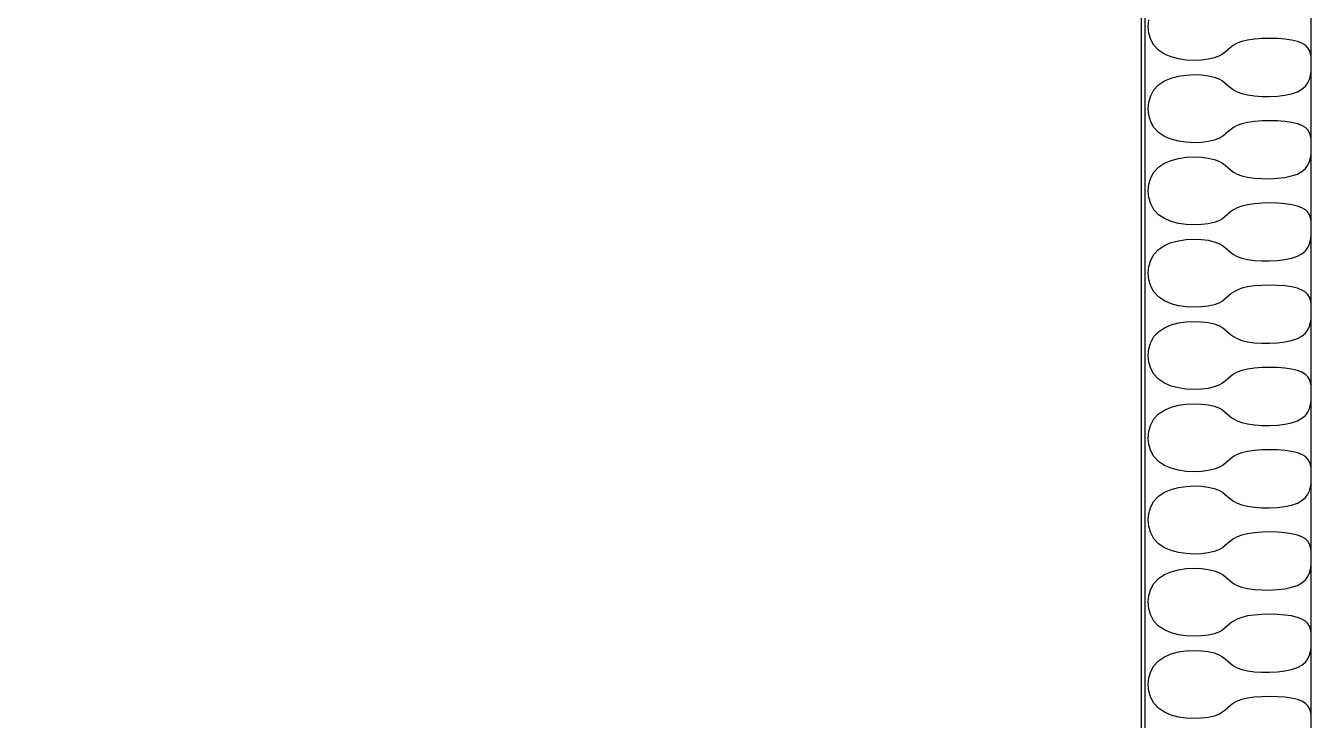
# Model space of a CAD drawing. Header units: millimetres. Extents: x -95178 to 274693, y -2232 to 263302.
# Drawn here: x 126635 to 128918, y 214233 to 215465 of the extents above; entities that cross this region are included whole.
import ezdxf

# ---------------------------------------------------------------- set-up
doc = ezdxf.new("R2010")
doc.units = ezdxf.units.MM
doc.layers.add('HATCH', color=9, linetype='Continuous')

msp = doc.modelspace()

# ---------------------------------------------------------------- linework, layer by layer
at = {"color": 4}
for p, q in [((128918.474, 212032.819, 0), (128918.474, 216864.819, 0)), ((128616.474, 216562.819, 0), (128616.474, 212334.819, 0))]:
    msp.add_line(p, q, dxfattribs=at)
at = {"color": 31}
msp.add_line((128622.474, 216568.819, 0), (128622.474, 212328.819, 0), dxfattribs=at)
at = {"layer": 'HATCH'}
for p, q in [((128628.64, 215464.241, 0), (128629.796, 215476.022, 0)), ((128629.796, 215452.461, 0), (128628.64, 215464.241, 0)), ((128633.265, 215441.174, 0), (128629.796, 215452.461, 0)), ((128639.046, 215430.877, 0), (128633.265, 215441.174, 0)), ((128786.95, 215434.421, 0), (128780.494, 215430.857, 0)), ((128795.14, 215437.472, 0), (128786.95, 215434.421, 0)), ((128805.45, 215439.867, 0), (128795.14, 215437.472, 0)), ((128817.494, 215441.578, 0), (128805.45, 215439.867, 0)), ((128830.695, 215442.605, 0), (128817.494, 215441.578, 0)), ((128844.474, 215442.947, 0), (128830.695, 215442.605, 0)), ((128858.252, 215442.605, 0), (128844.474, 215442.947, 0)), ((128871.453, 215441.578, 0), (128858.252, 215442.605, 0)), ((128883.497, 215439.867, 0), (128871.453, 215441.578, 0)), ((128893.807, 215437.472, 0), (128883.497, 215439.867, 0)), ((128901.949, 215434.4, 0), (128893.807, 215437.472, 0)), ((128908.067, 215430.692, 0), (128901.949, 215434.4, 0)), ((128647.14, 215422.062, 0), (128639.046, 215430.877, 0)), ((128657.45, 215415.115, 0), (128647.14, 215422.062, 0)), ((128669.494, 215409.983, 0), (128657.45, 215415.115, 0)), ((128682.695, 215406.506, 0), (128669.494, 215409.983, 0)), ((128753.997, 215411.323, 0), (128745.807, 215408.272, 0)), ((128760.453, 215414.888, 0), (128753.997, 215411.323, 0)), ((128765.752, 215418.794, 0), (128760.453, 215414.888, 0)), ((128770.474, 215422.872, 0), (128765.752, 215418.794, 0)), ((128775.195, 215426.95, 0), (128770.474, 215422.872, 0)), ((128780.494, 215430.857, 0), (128775.195, 215426.95, 0)), ((128912.451, 215426.394, 0), (128908.067, 215430.692, 0)), ((128915.39, 215421.554, 0), (128912.451, 215426.394, 0)), ((128917.173, 215416.22, 0), (128915.39, 215421.554, 0)), ((128918.088, 215410.439, 0), (128917.173, 215416.22, 0)), ((128918.425, 215404.259, 0), (128918.088, 215410.439, 0)), ((128696.474, 215404.521, 0), (128682.695, 215406.506, 0)), ((128710.252, 215403.867, 0), (128696.474, 215404.521, 0)), ((128723.453, 215404.381, 0), (128710.252, 215403.867, 0)), ((128735.497, 215405.904, 0), (128723.453, 215404.381, 0)), ((128745.807, 215408.272, 0), (128735.497, 215405.904, 0)), ((128918.088, 215383.951, 0), (128918.425, 215390.91, 0)), ((128918.474, 215397.727, 0), (128918.425, 215404.259, 0)), ((128918.425, 215390.91, 0), (128918.474, 215397.727, 0)), ((128647.14, 215360.413, 0), (128657.45, 215367.36, 0)), ((128657.45, 215367.36, 0), (128669.494, 215372.492, 0)), ((128669.494, 215372.492, 0), (128682.695, 215375.969, 0)), ((128682.695, 215375.969, 0), (128696.474, 215377.954, 0)), ((128696.474, 215377.954, 0), (128710.252, 215378.609, 0)), ((128710.252, 215378.609, 0), (128723.453, 215378.094, 0)), ((128723.453, 215378.094, 0), (128735.497, 215376.571, 0)), ((128735.497, 215376.571, 0), (128745.807, 215374.203, 0)), ((128745.807, 215374.203, 0), (128753.997, 215371.152, 0)), ((128753.997, 215371.152, 0), (128760.453, 215367.587, 0)), ((128760.453, 215367.587, 0), (128765.752, 215363.681, 0)), ((128765.752, 215363.681, 0), (128770.474, 215359.603, 0)), ((128908.067, 215357.918, 0), (128912.451, 215363.832, 0)), ((128912.451, 215363.832, 0), (128915.39, 215370.25, 0)), ((128915.39, 215370.25, 0), (128917.173, 215377.01, 0)), ((128917.173, 215377.01, 0), (128918.088, 215383.951, 0)), ((128629.796, 215330.015, 0), (128633.265, 215341.301, 0)), ((128633.265, 215341.301, 0), (128639.046, 215351.598, 0)), ((128639.046, 215351.598, 0), (128647.14, 215360.413, 0)), ((128770.474, 215359.603, 0), (128775.195, 215355.525, 0)), ((128775.195, 215355.525, 0), (128780.494, 215351.619, 0)), ((128780.494, 215351.619, 0), (128786.95, 215348.054, 0)), ((128786.95, 215348.054, 0), (128795.14, 215345.003, 0)), ((128795.14, 215345.003, 0), (128805.45, 215342.614, 0)), ((128805.45, 215342.614, 0), (128817.494, 215340.947, 0)), ((128817.494, 215340.947, 0), (128830.695, 215340.041, 0)), ((128844.474, 215339.934, 0), (128858.252, 215340.662, 0)), ((128858.252, 215340.662, 0), (128871.453, 215342.266, 0)), ((128871.453, 215342.266, 0), (128883.497, 215344.782, 0)), ((128883.497, 215344.782, 0), (128893.807, 215348.248, 0)), ((128893.807, 215348.248, 0), (128901.949, 215352.67, 0)), ((128901.949, 215352.67, 0), (128908.067, 215357.918, 0)), ((128628.64, 215318.234, 0), (128629.796, 215330.015, 0)), ((128629.796, 215306.453, 0), (128628.64, 215318.234, 0)), ((128830.695, 215340.041, 0), (128844.474, 215339.934, 0)), ((128633.265, 215295.167, 0), (128629.796, 215306.453, 0)), ((128639.046, 215284.869, 0), (128633.265, 215295.167, 0)), ((128817.494, 215295.571, 0), (128805.45, 215293.86, 0)), ((128830.695, 215296.598, 0), (128817.494, 215295.571, 0)), ((128844.474, 215296.94, 0), (128830.695, 215296.598, 0)), ((128858.252, 215296.598, 0), (128844.474, 215296.94, 0)), ((128871.453, 215295.571, 0), (128858.252, 215296.598, 0)), ((128883.497, 215293.86, 0), (128871.453, 215295.571, 0)), ((128647.14, 215276.055, 0), (128639.046, 215284.869, 0)), ((128657.45, 215269.108, 0), (128647.14, 215276.055, 0)), ((128765.752, 215272.787, 0), (128760.453, 215268.88, 0)), ((128770.474, 215276.865, 0), (128765.752, 215272.787, 0)), ((128775.195, 215280.943, 0), (128770.474, 215276.865, 0)), ((128780.494, 215284.849, 0), (128775.195, 215280.943, 0)), ((128786.95, 215288.414, 0), (128780.494, 215284.849, 0)), ((128795.14, 215291.465, 0), (128786.95, 215288.414, 0)), ((128805.45, 215293.86, 0), (128795.14, 215291.465, 0)), ((128893.807, 215291.465, 0), (128883.497, 215293.86, 0)), ((128901.949, 215288.393, 0), (128893.807, 215291.465, 0)), ((128908.067, 215284.684, 0), (128901.949, 215288.393, 0)), ((128912.451, 215280.386, 0), (128908.067, 215284.684, 0)), ((128915.39, 215275.547, 0), (128912.451, 215280.386, 0)), ((128917.173, 215270.213, 0), (128915.39, 215275.547, 0)), ((128669.494, 215263.976, 0), (128657.45, 215269.108, 0)), ((128682.695, 215260.499, 0), (128669.494, 215263.976, 0)), ((128696.474, 215258.514, 0), (128682.695, 215260.499, 0)), ((128710.252, 215257.859, 0), (128696.474, 215258.514, 0)), ((128723.453, 215258.374, 0), (128710.252, 215257.859, 0)), ((128735.497, 215259.896, 0), (128723.453, 215258.374, 0)), ((128745.807, 215262.265, 0), (128735.497, 215259.896, 0)), ((128753.997, 215265.316, 0), (128745.807, 215262.265, 0)), ((128760.453, 215268.88, 0), (128753.997, 215265.316, 0)), ((128918.088, 215264.432, 0), (128917.173, 215270.213, 0)), ((128918.425, 215258.252, 0), (128918.088, 215264.432, 0)), ((128918.474, 215251.72, 0), (128918.425, 215258.252, 0)), ((128918.425, 215244.903, 0), (128918.474, 215251.72, 0)), ((128657.45, 215221.353, 0), (128669.494, 215226.484, 0)), ((128669.494, 215226.484, 0), (128682.695, 215229.962, 0)), ((128682.695, 215229.962, 0), (128696.474, 215231.947, 0)), ((128696.474, 215231.947, 0), (128710.252, 215232.601, 0)), ((128710.252, 215232.601, 0), (128723.453, 215232.087, 0)), ((128723.453, 215232.087, 0), (128735.497, 215230.564, 0)), ((128735.497, 215230.564, 0), (128745.807, 215228.196, 0)), ((128745.807, 215228.196, 0), (128753.997, 215225.145, 0)), ((128915.39, 215224.243, 0), (128917.173, 215231.003, 0)), ((128917.173, 215231.003, 0), (128918.088, 215237.943, 0)), ((128918.088, 215237.943, 0), (128918.425, 215244.903, 0)), ((128633.265, 215195.293, 0), (128639.046, 215205.591, 0)), ((128639.046, 215205.591, 0), (128647.14, 215214.406, 0)), ((128647.14, 215214.406, 0), (128657.45, 215221.353, 0)), ((128753.997, 215225.145, 0), (128760.453, 215221.58, 0)), ((128760.453, 215221.58, 0), (128765.752, 215217.673, 0)), ((128765.752, 215217.673, 0), (128770.474, 215213.596, 0)), ((128770.474, 215213.596, 0), (128775.195, 215209.518, 0)), ((128775.195, 215209.518, 0), (128780.494, 215205.611, 0)), ((128780.494, 215205.611, 0), (128786.95, 215202.047, 0)), ((128893.807, 215202.241, 0), (128901.949, 215206.662, 0)), ((128901.949, 215206.662, 0), (128908.067, 215211.911, 0)), ((128908.067, 215211.911, 0), (128912.451, 215217.825, 0)), ((128912.451, 215217.825, 0), (128915.39, 215224.243, 0)), ((128628.64, 215172.227, 0), (128629.796, 215184.007, 0)), ((128629.796, 215184.007, 0), (128633.265, 215195.293, 0)), ((128786.95, 215202.047, 0), (128795.14, 215198.996, 0)), ((128795.14, 215198.996, 0), (128805.45, 215196.607, 0)), ((128805.45, 215196.607, 0), (128817.494, 215194.94, 0)), ((128817.494, 215194.94, 0), (128830.695, 215194.034, 0)), ((128830.695, 215194.034, 0), (128844.474, 215193.926, 0)), ((128844.474, 215193.926, 0), (128858.252, 215194.655, 0)), ((128858.252, 215194.655, 0), (128871.453, 215196.258, 0)), ((128871.453, 215196.258, 0), (128883.497, 215198.774, 0)), ((128883.497, 215198.774, 0), (128893.807, 215202.241, 0)), ((128629.796, 215160.446, 0), (128628.64, 215172.227, 0)), ((128633.265, 215149.16, 0), (128629.796, 215160.446, 0)), ((128639.046, 215138.862, 0), (128633.265, 215149.16, 0)), ((128647.14, 215130.047, 0), (128639.046, 215138.862, 0)), ((128775.195, 215134.935, 0), (128770.474, 215130.858, 0)), ((128780.494, 215138.842, 0), (128775.195, 215134.935, 0)), ((128786.95, 215142.406, 0), (128780.494, 215138.842, 0)), ((128795.14, 215145.458, 0), (128786.95, 215142.406, 0)), ((128805.45, 215147.853, 0), (128795.14, 215145.458, 0)), ((128817.494, 215149.564, 0), (128805.45, 215147.853, 0)), ((128830.695, 215150.59, 0), (128817.494, 215149.564, 0)), ((128844.474, 215150.933, 0), (128830.695, 215150.59, 0)), ((128858.252, 215150.59, 0), (128844.474, 215150.933, 0)), ((128871.453, 215149.564, 0), (128858.252, 215150.59, 0)), ((128883.497, 215147.853, 0), (128871.453, 215149.564, 0)), ((128893.807, 215145.458, 0), (128883.497, 215147.853, 0)), ((128901.949, 215142.386, 0), (128893.807, 215145.458, 0)), ((128908.067, 215138.677, 0), (128901.949, 215142.386, 0)), ((128912.451, 215134.379, 0), (128908.067, 215138.677, 0)), ((128657.45, 215123.1, 0), (128647.14, 215130.047, 0)), ((128669.494, 215117.969, 0), (128657.45, 215123.1, 0)), ((128682.695, 215114.491, 0), (128669.494, 215117.969, 0)), ((128696.474, 215112.506, 0), (128682.695, 215114.491, 0)), ((128710.252, 215111.852, 0), (128696.474, 215112.506, 0)), ((128723.453, 215112.367, 0), (128710.252, 215111.852, 0)), ((128735.497, 215113.889, 0), (128723.453, 215112.367, 0)), ((128745.807, 215116.258, 0), (128735.497, 215113.889, 0)), ((128753.997, 215119.309, 0), (128745.807, 215116.258, 0)), ((128760.453, 215122.873, 0), (128753.997, 215119.309, 0)), ((128765.752, 215126.78, 0), (128760.453, 215122.873, 0)), ((128770.474, 215130.858, 0), (128765.752, 215126.78, 0)), ((128915.39, 215129.539, 0), (128912.451, 215134.379, 0)), ((128917.173, 215124.205, 0), (128915.39, 215129.539, 0)), ((128918.088, 215118.425, 0), (128917.173, 215124.205, 0)), ((128918.425, 215112.244, 0), (128918.088, 215118.425, 0)), ((128918.474, 215105.713, 0), (128918.425, 215112.244, 0)), ((128917.173, 215084.995, 0), (128918.088, 215091.936, 0)), ((128918.088, 215091.936, 0), (128918.425, 215098.896, 0)), ((128918.425, 215098.896, 0), (128918.474, 215105.713, 0)), ((128639.046, 215059.584, 0), (128647.14, 215068.399, 0)), ((128647.14, 215068.399, 0), (128657.45, 215075.346, 0)), ((128657.45, 215075.346, 0), (128669.494, 215080.477, 0)), ((128669.494, 215080.477, 0), (128682.695, 215083.955, 0)), ((128682.695, 215083.955, 0), (128696.474, 215085.94, 0)), ((128696.474, 215085.94, 0), (128710.252, 215086.594, 0)), ((128710.252, 215086.594, 0), (128723.453, 215086.079, 0)), ((128723.453, 215086.079, 0), (128735.497, 215084.557, 0)), ((128735.497, 215084.557, 0), (128745.807, 215082.188, 0)), ((128745.807, 215082.188, 0), (128753.997, 215079.137, 0)), ((128753.997, 215079.137, 0), (128760.453, 215075.573, 0)), ((128760.453, 215075.573, 0), (128765.752, 215071.666, 0)), ((128765.752, 215071.666, 0), (128770.474, 215067.588, 0)), ((128770.474, 215067.588, 0), (128775.195, 215063.511, 0)), ((128908.067, 215065.904, 0), (128912.451, 215071.818, 0)), ((128912.451, 215071.818, 0), (128915.39, 215078.235, 0)), ((128915.39, 215078.235, 0), (128917.173, 215084.995, 0)), ((128629.796, 215038, 0), (128633.265, 215049.286, 0)), ((128633.265, 215049.286, 0), (128639.046, 215059.584, 0)), ((128775.195, 215063.511, 0), (128780.494, 215059.604, 0)), ((128780.494, 215059.604, 0), (128786.95, 215056.04, 0)), ((128786.95, 215056.04, 0), (128795.14, 215052.988, 0)), ((128795.14, 215052.988, 0), (128805.45, 215050.599, 0)), ((128805.45, 215050.599, 0), (128817.494, 215048.933, 0)), ((128817.494, 215048.933, 0), (128830.695, 215048.027, 0)), ((128830.695, 215048.027, 0), (128844.474, 215047.919, 0)), ((128844.474, 215047.919, 0), (128858.252, 215048.648, 0)), ((128858.252, 215048.648, 0), (128871.453, 215050.251, 0)), ((128871.453, 215050.251, 0), (128883.497, 215052.767, 0)), ((128883.497, 215052.767, 0), (128893.807, 215056.233, 0)), ((128893.807, 215056.233, 0), (128901.949, 215060.655, 0)), ((128901.949, 215060.655, 0), (128908.067, 215065.904, 0)), ((128628.64, 215026.219, 0), (128629.796, 215038, 0)), ((128629.796, 215014.439, 0), (128628.64, 215026.219, 0)), ((128633.265, 215003.152, 0), (128629.796, 215014.439, 0)), ((128639.046, 214992.855, 0), (128633.265, 215003.152, 0)), ((128795.14, 214999.45, 0), (128786.95, 214996.399, 0)), ((128805.45, 215001.846, 0), (128795.14, 214999.45, 0)), ((128817.494, 215003.556, 0), (128805.45, 215001.846, 0)), ((128830.695, 215004.583, 0), (128817.494, 215003.556, 0)), ((128844.474, 215004.925, 0), (128830.695, 215004.583, 0)), ((128858.252, 215004.583, 0), (128844.474, 215004.925, 0)), ((128871.453, 215003.556, 0), (128858.252, 215004.583, 0)), ((128883.497, 215001.846, 0), (128871.453, 215003.556, 0)), ((128893.807, 214999.45, 0), (128883.497, 215001.846, 0)), ((128901.949, 214996.378, 0), (128893.807, 214999.45, 0)), ((128647.14, 214984.04, 0), (128639.046, 214992.855, 0)), ((128657.45, 214977.093, 0), (128647.14, 214984.04, 0)), ((128669.494, 214971.962, 0), (128657.45, 214977.093, 0)), ((128760.453, 214976.866, 0), (128753.997, 214973.301, 0)), ((128765.752, 214980.772, 0), (128760.453, 214976.866, 0)), ((128770.474, 214984.85, 0), (128765.752, 214980.772, 0)), ((128775.195, 214988.928, 0), (128770.474, 214984.85, 0)), ((128780.494, 214992.835, 0), (128775.195, 214988.928, 0)), ((128786.95, 214996.399, 0), (128780.494, 214992.835, 0)), ((128908.067, 214992.67, 0), (128901.949, 214996.378, 0)), ((128912.451, 214988.372, 0), (128908.067, 214992.67, 0)), ((128915.39, 214983.532, 0), (128912.451, 214988.372, 0)), ((128917.173, 214978.198, 0), (128915.39, 214983.532, 0)), ((128918.088, 214972.417, 0), (128917.173, 214978.198, 0)), ((128682.695, 214968.484, 0), (128669.494, 214971.962, 0)), ((128696.474, 214966.499, 0), (128682.695, 214968.484, 0)), ((128710.252, 214965.845, 0), (128696.474, 214966.499, 0)), ((128723.453, 214966.359, 0), (128710.252, 214965.845, 0)), ((128735.497, 214967.882, 0), (128723.453, 214966.359, 0)), ((128745.807, 214970.25, 0), (128735.497, 214967.882, 0)), ((128753.997, 214973.301, 0), (128745.807, 214970.25, 0)), ((128918.425, 214966.237, 0), (128918.088, 214972.417, 0)), ((128918.088, 214945.929, 0), (128918.425, 214952.888, 0)), ((128918.474, 214959.705, 0), (128918.425, 214966.237, 0)), ((128918.425, 214952.888, 0), (128918.474, 214959.705, 0)), ((128647.14, 214922.391, 0), (128657.45, 214929.338, 0)), ((128657.45, 214929.338, 0), (128669.494, 214934.47, 0)), ((128669.494, 214934.47, 0), (128682.695, 214937.947, 0)), ((128682.695, 214937.947, 0), (128696.474, 214939.932, 0)), ((128696.474, 214939.932, 0), (128710.252, 214940.587, 0)), ((128710.252, 214940.587, 0), (128723.453, 214940.072, 0)), ((128723.453, 214940.072, 0), (128735.497, 214938.55, 0)), ((128735.497, 214938.55, 0), (128745.807, 214936.181, 0)), ((128745.807, 214936.181, 0), (128753.997, 214933.13, 0)), ((128753.997, 214933.13, 0), (128760.453, 214929.566, 0)), ((128760.453, 214929.566, 0), (128765.752, 214925.659, 0)), ((128912.451, 214925.81, 0), (128915.39, 214932.228, 0)), ((128915.39, 214932.228, 0), (128917.173, 214938.988, 0)), ((128917.173, 214938.988, 0), (128918.088, 214945.929, 0)), ((128633.265, 214903.279, 0), (128639.046, 214913.577, 0)), ((128639.046, 214913.577, 0), (128647.14, 214922.391, 0)), ((128765.752, 214925.659, 0), (128770.474, 214921.581, 0)), ((128770.474, 214921.581, 0), (128775.195, 214917.503, 0)), ((128775.195, 214917.503, 0), (128780.494, 214913.597, 0)), ((128780.494, 214913.597, 0), (128786.95, 214910.032, 0)), ((128786.95, 214910.032, 0), (128795.14, 214906.981, 0)), ((128795.14, 214906.981, 0), (128805.45, 214904.592, 0)), ((128871.453, 214904.244, 0), (128883.497, 214906.76, 0)), ((128883.497, 214906.76, 0), (128893.807, 214910.226, 0)), ((128893.807, 214910.226, 0), (128901.949, 214914.648, 0)), ((128901.949, 214914.648, 0), (128908.067, 214919.896, 0)), ((128908.067, 214919.896, 0), (128912.451, 214925.81, 0)), ((128628.64, 214880.212, 0), (128629.796, 214891.993, 0)), ((128629.796, 214891.993, 0), (128633.265, 214903.279, 0)), ((128805.45, 214904.592, 0), (128817.494, 214902.926, 0)), ((128817.494, 214902.926, 0), (128830.695, 214902.019, 0)), ((128830.695, 214902.019, 0), (128844.474, 214901.912, 0)), ((128844.474, 214901.912, 0), (128858.252, 214902.641, 0)), ((128858.252, 214902.641, 0), (128871.453, 214904.244, 0)), ((128629.796, 214868.431, 0), (128628.64, 214880.212, 0)), ((128633.265, 214857.145, 0), (128629.796, 214868.431, 0)), ((128639.046, 214846.847, 0), (128633.265, 214857.145, 0)), ((128647.14, 214838.033, 0), (128639.046, 214846.847, 0)), ((128657.45, 214831.086, 0), (128647.14, 214838.033, 0)), ((128770.474, 214838.843, 0), (128765.752, 214834.765, 0)), ((128775.195, 214842.921, 0), (128770.474, 214838.843, 0)), ((128780.494, 214846.827, 0), (128775.195, 214842.921, 0)), ((128786.95, 214850.392, 0), (128780.494, 214846.827, 0)), ((128795.14, 214853.443, 0), (128786.95, 214850.392, 0)), ((128805.45, 214855.838, 0), (128795.14, 214853.443, 0)), ((128817.494, 214857.549, 0), (128805.45, 214855.838, 0)), ((128830.695, 214858.576, 0), (128817.494, 214857.549, 0)), ((128844.474, 214858.918, 0), (128830.695, 214858.576, 0)), ((128858.252, 214858.576, 0), (128844.474, 214858.918, 0)), ((128871.453, 214857.549, 0), (128858.252, 214858.576, 0)), ((128883.497, 214855.838, 0), (128871.453, 214857.549, 0)), ((128893.807, 214853.443, 0), (128883.497, 214855.838, 0)), ((128901.949, 214850.371, 0), (128893.807, 214853.443, 0)), ((128908.067, 214846.663, 0), (128901.949, 214850.371, 0)), ((128912.451, 214842.365, 0), (128908.067, 214846.663, 0)), ((128915.39, 214837.525, 0), (128912.451, 214842.365, 0)), ((128669.494, 214825.954, 0), (128657.45, 214831.086, 0)), ((128682.695, 214822.477, 0), (128669.494, 214825.954, 0)), ((128696.474, 214820.492, 0), (128682.695, 214822.477, 0)), ((128710.252, 214819.837, 0), (128696.474, 214820.492, 0)), ((128723.453, 214820.352, 0), (128710.252, 214819.837, 0)), ((128735.497, 214821.875, 0), (128723.453, 214820.352, 0)), ((128745.807, 214824.243, 0), (128735.497, 214821.875, 0)), ((128753.997, 214827.294, 0), (128745.807, 214824.243, 0)), ((128760.453, 214830.859, 0), (128753.997, 214827.294, 0)), ((128765.752, 214834.765, 0), (128760.453, 214830.859, 0)), ((128917.173, 214832.191, 0), (128915.39, 214837.525, 0)), ((128918.088, 214826.41, 0), (128917.173, 214832.191, 0)), ((128918.425, 214820.23, 0), (128918.088, 214826.41, 0)), ((128918.474, 214813.698, 0), (128918.425, 214820.23, 0)), ((128682.695, 214791.94, 0), (128696.474, 214793.925, 0)), ((128696.474, 214793.925, 0), (128710.252, 214794.579, 0)), ((128710.252, 214794.579, 0), (128723.453, 214794.065, 0)), ((128723.453, 214794.065, 0), (128735.497, 214792.542, 0)), ((128735.497, 214792.542, 0), (128745.807, 214790.174, 0)), ((128915.39, 214786.221, 0), (128917.173, 214792.981, 0)), ((128917.173, 214792.981, 0), (128918.088, 214799.921, 0)), ((128918.088, 214799.921, 0), (128918.425, 214806.881, 0)), ((128918.425, 214806.881, 0), (128918.474, 214813.698, 0)), ((128639.046, 214767.569, 0), (128647.14, 214776.384, 0)), ((128647.14, 214776.384, 0), (128657.45, 214783.331, 0)), ((128657.45, 214783.331, 0), (128669.494, 214788.463, 0)), ((128669.494, 214788.463, 0), (128682.695, 214791.94, 0)), ((128745.807, 214790.174, 0), (128753.997, 214787.123, 0)), ((128753.997, 214787.123, 0), (128760.453, 214783.558, 0)), ((128760.453, 214783.558, 0), (128765.752, 214779.652, 0)), ((128765.752, 214779.652, 0), (128770.474, 214775.574, 0)), ((128770.474, 214775.574, 0), (128775.195, 214771.496, 0)), ((128775.195, 214771.496, 0), (128780.494, 214767.589, 0)), ((128901.949, 214768.64, 0), (128908.067, 214773.889, 0)), ((128908.067, 214773.889, 0), (128912.451, 214779.803, 0)), ((128912.451, 214779.803, 0), (128915.39, 214786.221, 0)), ((128629.796, 214745.985, 0), (128633.265, 214757.272, 0)), ((128633.265, 214757.272, 0), (128639.046, 214767.569, 0)), ((128780.494, 214767.589, 0), (128786.95, 214764.025, 0)), ((128786.95, 214764.025, 0), (128795.14, 214760.974, 0)), ((128795.14, 214760.974, 0), (128805.45, 214758.585, 0)), ((128805.45, 214758.585, 0), (128817.494, 214756.918, 0)), ((128817.494, 214756.918, 0), (128830.695, 214756.012, 0)), ((128830.695, 214756.012, 0), (128844.474, 214755.904, 0)), ((128844.474, 214755.904, 0), (128858.252, 214756.633, 0)), ((128858.252, 214756.633, 0), (128871.453, 214758.237, 0)), ((128871.453, 214758.237, 0), (128883.497, 214760.752, 0)), ((128883.497, 214760.752, 0), (128893.807, 214764.219, 0)), ((128893.807, 214764.219, 0), (128901.949, 214768.64, 0)), ((128628.64, 214734.205, 0), (128629.796, 214745.985, 0)), ((128629.796, 214722.424, 0), (128628.64, 214734.205, 0)), ((128633.265, 214711.138, 0), (128629.796, 214722.424, 0)), ((128639.046, 214700.84, 0), (128633.265, 214711.138, 0)), ((128647.14, 214692.025, 0), (128639.046, 214700.84, 0)), ((128786.95, 214704.384, 0), (128780.494, 214700.82, 0)), ((128795.14, 214707.436, 0), (128786.95, 214704.384, 0)), ((128805.45, 214709.831, 0), (128795.14, 214707.436, 0)), ((128817.494, 214711.542, 0), (128805.45, 214709.831, 0)), ((128830.695, 214712.568, 0), (128817.494, 214711.542, 0)), ((128844.474, 214712.911, 0), (128830.695, 214712.568, 0)), ((128858.252, 214712.568, 0), (128844.474, 214712.911, 0)), ((128871.453, 214711.542, 0), (128858.252, 214712.568, 0)), ((128883.497, 214709.831, 0), (128871.453, 214711.542, 0)), ((128893.807, 214707.436, 0), (128883.497, 214709.831, 0)), ((128901.949, 214704.364, 0), (128893.807, 214707.436, 0)), ((128908.067, 214700.655, 0), (128901.949, 214704.364, 0)), ((128657.45, 214685.078, 0), (128647.14, 214692.025, 0)), ((128669.494, 214679.947, 0), (128657.45, 214685.078, 0)), ((128682.695, 214676.469, 0), (128669.494, 214679.947, 0)), ((128745.807, 214678.236, 0), (128735.497, 214675.867, 0)), ((128753.997, 214681.287, 0), (128745.807, 214678.236, 0)), ((128760.453, 214684.851, 0), (128753.997, 214681.287, 0)), ((128765.752, 214688.758, 0), (128760.453, 214684.851, 0)), ((128770.474, 214692.836, 0), (128765.752, 214688.758, 0)), ((128775.195, 214696.913, 0), (128770.474, 214692.836, 0)), ((128780.494, 214700.82, 0), (128775.195, 214696.913, 0)), ((128912.451, 214696.357, 0), (128908.067, 214700.655, 0)), ((128915.39, 214691.518, 0), (128912.451, 214696.357, 0)), ((128917.173, 214686.183, 0), (128915.39, 214691.518, 0)), ((128918.088, 214680.403, 0), (128917.173, 214686.183, 0)), ((128918.425, 214674.223, 0), (128918.088, 214680.403, 0)), ((128696.474, 214674.484, 0), (128682.695, 214676.469, 0)), ((128710.252, 214673.83, 0), (128696.474, 214674.484, 0)), ((128723.453, 214674.345, 0), (128710.252, 214673.83, 0)), ((128735.497, 214675.867, 0), (128723.453, 214674.345, 0)), ((128918.088, 214653.914, 0), (128918.425, 214660.874, 0)), ((128918.474, 214667.691, 0), (128918.425, 214674.223, 0)), ((128918.425, 214660.874, 0), (128918.474, 214667.691, 0)), ((128647.14, 214630.377, 0), (128657.45, 214637.324, 0)), ((128657.45, 214637.324, 0), (128669.494, 214642.455, 0)), ((128669.494, 214642.455, 0), (128682.695, 214645.933, 0)), ((128682.695, 214645.933, 0), (128696.474, 214647.918, 0)), ((128696.474, 214647.918, 0), (128710.252, 214648.572, 0)), ((128710.252, 214648.572, 0), (128723.453, 214648.057, 0)), ((128723.453, 214648.057, 0), (128735.497, 214646.535, 0)), ((128735.497, 214646.535, 0), (128745.807, 214644.167, 0)), ((128745.807, 214644.167, 0), (128753.997, 214641.115, 0)), ((128753.997, 214641.115, 0), (128760.453, 214637.551, 0)), ((128760.453, 214637.551, 0), (128765.752, 214633.644, 0)), ((128765.752, 214633.644, 0), (128770.474, 214629.567, 0)), ((128908.067, 214627.882, 0), (128912.451, 214633.796, 0)), ((128912.451, 214633.796, 0), (128915.39, 214640.214, 0)), ((128915.39, 214640.214, 0), (128917.173, 214646.974, 0)), ((128917.173, 214646.974, 0), (128918.088, 214653.914, 0)), ((128629.796, 214599.978, 0), (128633.265, 214611.264, 0)), ((128633.265, 214611.264, 0), (128639.046, 214621.562, 0)), ((128639.046, 214621.562, 0), (128647.14, 214630.377, 0)), ((128770.474, 214629.567, 0), (128775.195, 214625.489, 0)), ((128775.195, 214625.489, 0), (128780.494, 214621.582, 0)), ((128780.494, 214621.582, 0), (128786.95, 214618.018, 0)), ((128786.95, 214618.018, 0), (128795.14, 214614.967, 0)), ((128795.14, 214614.967, 0), (128805.45, 214612.578, 0)), ((128805.45, 214612.578, 0), (128817.494, 214610.911, 0)), ((128817.494, 214610.911, 0), (128830.695, 214610.005, 0)), ((128830.695, 214610.005, 0), (128844.474, 214609.897, 0)), ((128844.474, 214609.897, 0), (128858.252, 214610.626, 0)), ((128858.252, 214610.626, 0), (128871.453, 214612.229, 0)), ((128871.453, 214612.229, 0), (128883.497, 214614.745, 0)), ((128883.497, 214614.745, 0), (128893.807, 214618.211, 0)), ((128893.807, 214618.211, 0), (128901.949, 214622.633, 0)), ((128901.949, 214622.633, 0), (128908.067, 214627.882, 0)), ((128628.64, 214588.197, 0), (128629.796, 214599.978, 0)), ((128629.796, 214576.417, 0), (128628.64, 214588.197, 0)), ((128633.265, 214565.131, 0), (128629.796, 214576.417, 0)), ((128639.046, 214554.833, 0), (128633.265, 214565.131, 0)), ((128805.45, 214563.824, 0), (128795.14, 214561.428, 0)), ((128817.494, 214565.535, 0), (128805.45, 214563.824, 0)), ((128830.695, 214566.561, 0), (128817.494, 214565.535, 0)), ((128844.474, 214566.903, 0), (128830.695, 214566.561, 0)), ((128858.252, 214566.561, 0), (128844.474, 214566.903, 0)), ((128871.453, 214565.535, 0), (128858.252, 214566.561, 0)), ((128883.497, 214563.824, 0), (128871.453, 214565.535, 0)), ((128893.807, 214561.428, 0), (128883.497, 214563.824, 0)), ((128647.14, 214546.018, 0), (128639.046, 214554.833, 0)), ((128657.45, 214539.071, 0), (128647.14, 214546.018, 0)), ((128765.752, 214542.751, 0), (128760.453, 214538.844, 0)), ((128770.474, 214546.828, 0), (128765.752, 214542.751, 0)), ((128775.195, 214550.906, 0), (128770.474, 214546.828, 0)), ((128780.494, 214554.813, 0), (128775.195, 214550.906, 0)), ((128786.95, 214558.377, 0), (128780.494, 214554.813, 0)), ((128795.14, 214561.428, 0), (128786.95, 214558.377, 0)), ((128901.949, 214558.357, 0), (128893.807, 214561.428, 0)), ((128908.067, 214554.648, 0), (128901.949, 214558.357, 0)), ((128912.451, 214550.35, 0), (128908.067, 214554.648, 0)), ((128915.39, 214545.51, 0), (128912.451, 214550.35, 0)), ((128917.173, 214540.176, 0), (128915.39, 214545.51, 0)), ((128669.494, 214533.94, 0), (128657.45, 214539.071, 0)), ((128682.695, 214530.462, 0), (128669.494, 214533.94, 0)), ((128696.474, 214528.477, 0), (128682.695, 214530.462, 0)), ((128710.252, 214527.823, 0), (128696.474, 214528.477, 0)), ((128723.453, 214528.338, 0), (128710.252, 214527.823, 0)), ((128735.497, 214529.86, 0), (128723.453, 214528.338, 0)), ((128745.807, 214532.228, 0), (128735.497, 214529.86, 0)), ((128753.997, 214535.28, 0), (128745.807, 214532.228, 0)), ((128760.453, 214538.844, 0), (128753.997, 214535.28, 0)), ((128918.088, 214534.395, 0), (128917.173, 214540.176, 0)), ((128918.425, 214528.215, 0), (128918.088, 214534.395, 0)), ((128918.474, 214521.683, 0), (128918.425, 214528.215, 0)), ((128918.425, 214514.866, 0), (128918.474, 214521.683, 0)), ((128657.45, 214491.317, 0), (128669.494, 214496.448, 0)), ((128669.494, 214496.448, 0), (128682.695, 214499.925, 0)), ((128682.695, 214499.925, 0), (128696.474, 214501.911, 0)), ((128696.474, 214501.911, 0), (128710.252, 214502.565, 0)), ((128710.252, 214502.565, 0), (128723.453, 214502.05, 0)), ((128723.453, 214502.05, 0), (128735.497, 214500.528, 0)), ((128735.497, 214500.528, 0), (128745.807, 214498.159, 0)), ((128745.807, 214498.159, 0), (128753.997, 214495.108, 0)), ((128915.39, 214494.206, 0), (128917.173, 214500.966, 0)), ((128917.173, 214500.966, 0), (128918.088, 214507.907, 0)), ((128918.088, 214507.907, 0), (128918.425, 214514.866, 0)), ((128633.265, 214465.257, 0), (128639.046, 214475.555, 0)), ((128639.046, 214475.555, 0), (128647.14, 214484.37, 0)), ((128647.14, 214484.37, 0), (128657.45, 214491.317, 0)), ((128753.997, 214495.108, 0), (128760.453, 214491.544, 0)), ((128760.453, 214491.544, 0), (128765.752, 214487.637, 0)), ((128765.752, 214487.637, 0), (128770.474, 214483.559, 0)), ((128770.474, 214483.559, 0), (128775.195, 214479.481, 0)), ((128775.195, 214479.481, 0), (128780.494, 214475.575, 0)), ((128780.494, 214475.575, 0), (128786.95, 214472.01, 0)), ((128893.807, 214472.204, 0), (128901.949, 214476.626, 0)), ((128901.949, 214476.626, 0), (128908.067, 214481.874, 0)), ((128908.067, 214481.874, 0), (128912.451, 214487.788, 0)), ((128912.451, 214487.788, 0), (128915.39, 214494.206, 0)), ((128628.64, 214442.19, 0), (128629.796, 214453.971, 0)), ((128629.796, 214453.971, 0), (128633.265, 214465.257, 0)), ((128786.95, 214472.01, 0), (128795.14, 214468.959, 0)), ((128795.14, 214468.959, 0), (128805.45, 214466.57, 0)), ((128805.45, 214466.57, 0), (128817.494, 214464.904, 0)), ((128817.494, 214464.904, 0), (128830.695, 214463.998, 0)), ((128830.695, 214463.998, 0), (128844.474, 214463.89, 0)), ((128844.474, 214463.89, 0), (128858.252, 214464.619, 0)), ((128858.252, 214464.619, 0), (128871.453, 214466.222, 0)), ((128871.453, 214466.222, 0), (128883.497, 214468.738, 0)), ((128883.497, 214468.738, 0), (128893.807, 214472.204, 0)), ((128629.796, 214430.41, 0), (128628.64, 214442.19, 0)), ((128633.265, 214419.123, 0), (128629.796, 214430.41, 0)), ((128639.046, 214408.826, 0), (128633.265, 214419.123, 0)), ((128647.14, 214400.011, 0), (128639.046, 214408.826, 0)), ((128775.195, 214404.899, 0), (128770.474, 214400.821, 0)), ((128780.494, 214408.805, 0), (128775.195, 214404.899, 0)), ((128786.95, 214412.37, 0), (128780.494, 214408.805, 0)), ((128795.14, 214415.421, 0), (128786.95, 214412.37, 0)), ((128805.45, 214417.816, 0), (128795.14, 214415.421, 0)), ((128817.494, 214419.527, 0), (128805.45, 214417.816, 0)), ((128830.695, 214420.554, 0), (128817.494, 214419.527, 0)), ((128844.474, 214420.896, 0), (128830.695, 214420.554, 0)), ((128858.252, 214420.554, 0), (128844.474, 214420.896, 0)), ((128871.453, 214419.527, 0), (128858.252, 214420.554, 0)), ((128883.497, 214417.816, 0), (128871.453, 214419.527, 0)), ((128893.807, 214415.421, 0), (128883.497, 214417.816, 0)), ((128901.949, 214412.349, 0), (128893.807, 214415.421, 0)), ((128908.067, 214408.641, 0), (128901.949, 214412.349, 0)), ((128912.451, 214404.343, 0), (128908.067, 214408.641, 0)), ((128915.39, 214399.503, 0), (128912.451, 214404.343, 0)), ((128657.45, 214393.064, 0), (128647.14, 214400.011, 0)), ((128669.494, 214387.932, 0), (128657.45, 214393.064, 0)), ((128682.695, 214384.455, 0), (128669.494, 214387.932, 0)), ((128696.474, 214382.47, 0), (128682.695, 214384.455, 0)), ((128710.252, 214381.815, 0), (128696.474, 214382.47, 0)), ((128723.453, 214382.33, 0), (128710.252, 214381.815, 0)), ((128735.497, 214383.853, 0), (128723.453, 214382.33, 0)), ((128745.807, 214386.221, 0), (128735.497, 214383.853, 0)), ((128753.997, 214389.272, 0), (128745.807, 214386.221, 0)), ((128760.453, 214392.837, 0), (128753.997, 214389.272, 0)), ((128765.752, 214396.743, 0), (128760.453, 214392.837, 0)), ((128770.474, 214400.821, 0), (128765.752, 214396.743, 0)), ((128917.173, 214394.169, 0), (128915.39, 214399.503, 0)), ((128918.088, 214388.388, 0), (128917.173, 214394.169, 0)), ((128918.425, 214382.208, 0), (128918.088, 214388.388, 0)), ((128918.474, 214375.676, 0), (128918.425, 214382.208, 0)), ((128917.173, 214354.959, 0), (128918.088, 214361.9, 0)), ((128918.088, 214361.9, 0), (128918.425, 214368.859, 0)), ((128918.425, 214368.859, 0), (128918.474, 214375.676, 0)), ((128639.046, 214329.547, 0), (128647.14, 214338.362, 0)), ((128647.14, 214338.362, 0), (128657.45, 214345.309, 0)), ((128657.45, 214345.309, 0), (128669.494, 214350.441, 0)), ((128669.494, 214350.441, 0), (128682.695, 214353.918, 0)), ((128682.695, 214353.918, 0), (128696.474, 214355.903, 0)), ((128696.474, 214355.903, 0), (128710.252, 214356.558, 0)), ((128710.252, 214356.558, 0), (128723.453, 214356.043, 0)), ((128723.453, 214356.043, 0), (128735.497, 214354.52, 0)), ((128735.497, 214354.52, 0), (128745.807, 214352.152, 0)), ((128745.807, 214352.152, 0), (128753.997, 214349.101, 0)), ((128753.997, 214349.101, 0), (128760.453, 214345.536, 0)), ((128760.453, 214345.536, 0), (128765.752, 214341.63, 0)), ((128765.752, 214341.63, 0), (128770.474, 214337.552, 0)), ((128770.474, 214337.552, 0), (128775.195, 214333.474, 0)), ((128901.949, 214330.618, 0), (128908.067, 214335.867, 0)), ((128908.067, 214335.867, 0), (128912.451, 214341.781, 0)), ((128912.451, 214341.781, 0), (128915.39, 214348.199, 0)), ((128915.39, 214348.199, 0), (128917.173, 214354.959, 0)), ((128629.796, 214307.963, 0), (128633.265, 214319.25, 0)), ((128633.265, 214319.25, 0), (128639.046, 214329.547, 0)), ((128775.195, 214333.474, 0), (128780.494, 214329.568, 0)), ((128780.494, 214329.568, 0), (128786.95, 214326.003, 0)), ((128786.95, 214326.003, 0), (128795.14, 214322.952, 0)), ((128795.14, 214322.952, 0), (128805.45, 214320.563, 0)), ((128805.45, 214320.563, 0), (128817.494, 214318.896, 0)), ((128817.494, 214318.896, 0), (128830.695, 214317.99, 0)), ((128830.695, 214317.99, 0), (128844.474, 214317.883, 0)), ((128844.474, 214317.883, 0), (128858.252, 214318.611, 0)), ((128858.252, 214318.611, 0), (128871.453, 214320.215, 0)), ((128871.453, 214320.215, 0), (128883.497, 214322.73, 0)), ((128883.497, 214322.73, 0), (128893.807, 214326.197, 0)), ((128893.807, 214326.197, 0), (128901.949, 214330.618, 0)), ((128628.64, 214296.183, 0), (128629.796, 214307.963, 0)), ((128629.796, 214284.402, 0), (128628.64, 214296.183, 0)), ((128633.265, 214273.116, 0), (128629.796, 214284.402, 0)), ((128639.046, 214262.818, 0), (128633.265, 214273.116, 0)), ((128795.14, 214269.414, 0), (128786.95, 214266.363, 0)), ((128805.45, 214271.809, 0), (128795.14, 214269.414, 0)), ((128817.494, 214273.52, 0), (128805.45, 214271.809, 0)), ((128830.695, 214274.547, 0), (128817.494, 214273.52, 0)), ((128844.474, 214274.889, 0), (128830.695, 214274.547, 0)), ((128858.252, 214274.547, 0), (128844.474, 214274.889, 0)), ((128871.453, 214273.52, 0), (128858.252, 214274.547, 0)), ((128883.497, 214271.809, 0), (128871.453, 214273.52, 0)), ((128893.807, 214269.414, 0), (128883.497, 214271.809, 0)), ((128901.949, 214266.342, 0), (128893.807, 214269.414, 0)), ((128647.14, 214254.003, 0), (128639.046, 214262.818, 0)), ((128657.45, 214247.056, 0), (128647.14, 214254.003, 0)), ((128669.494, 214241.925, 0), (128657.45, 214247.056, 0)), ((128760.453, 214246.829, 0), (128753.997, 214243.265, 0)), ((128765.752, 214250.736, 0), (128760.453, 214246.829, 0)), ((128770.474, 214254.814, 0), (128765.752, 214250.736, 0)), ((128775.195, 214258.891, 0), (128770.474, 214254.814, 0)), ((128780.494, 214262.798, 0), (128775.195, 214258.891, 0)), ((128786.95, 214266.363, 0), (128780.494, 214262.798, 0)), ((128908.067, 214262.633, 0), (128901.949, 214266.342, 0)), ((128912.451, 214258.335, 0), (128908.067, 214262.633, 0)), ((128915.39, 214253.496, 0), (128912.451, 214258.335, 0)), ((128917.173, 214248.162, 0), (128915.39, 214253.496, 0)), ((128918.088, 214242.381, 0), (128917.173, 214248.162, 0)), ((128682.695, 214238.448, 0), (128669.494, 214241.925, 0)), ((128696.474, 214236.462, 0), (128682.695, 214238.448, 0)), ((128710.252, 214235.808, 0), (128696.474, 214236.462, 0)), ((128723.453, 214236.323, 0), (128710.252, 214235.808, 0)), ((128735.497, 214237.845, 0), (128723.453, 214236.323, 0)), ((128745.807, 214240.214, 0), (128735.497, 214237.845, 0)), ((128753.997, 214243.265, 0), (128745.807, 214240.214, 0)), ((128918.425, 214236.201, 0), (128918.088, 214242.381, 0)), ((128918.474, 214229.669, 0), (128918.425, 214236.201, 0))]:
    msp.add_line(p, q, dxfattribs=at)
msp.add_solid([(122278.474, 212628.84, 0), (122278.474, 216512.819, 0), (123287.522, 215509.864, 0), (128128.661, 216512.819, 0)], dxfattribs=at)

doc.saveas('drawing.dxf')
